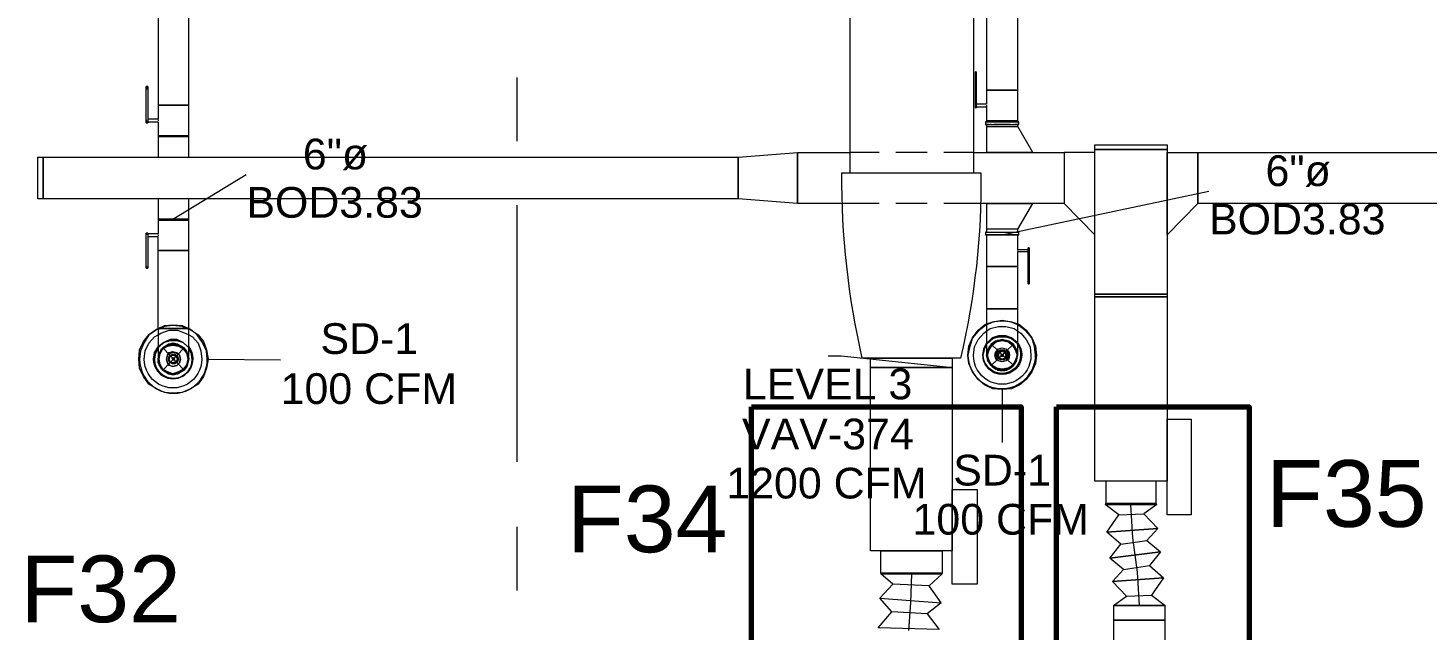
# Model space of a CAD drawing. Header units: metres. Extents: x -2 to 237, y -8 to 52.
# Drawn here: x 13.65 to 20.56, y 14.81 to 17.79 of the extents above; entities that cross this region are included whole.
import ezdxf

# ---------------------------------------------------------------- set-up
doc = ezdxf.new("R2010")
doc.units = ezdxf.units.M
doc.layers.add('HVAC - Ductos', color=5, linetype='Continuous', lineweight=0)
doc.layers.add('PDF4_Text', color=7, linetype='Continuous', lineweight=0)
doc.layers.add('PDF4_Geometry', color=7, linetype='Continuous', lineweight=0, true_color=0xaaaaaa)
doc.styles.add('PDF Arial-BoldMT-Identity-H', font='arial.ttf')
doc.styles.add('PDF Helvetica', font='')
doc.styles.get('PDF Helvetica').set_extended_font_data('Helvetica')

msp = doc.modelspace()

# ---------------------------------------------------------------- linework, layer by layer
at = {"layer": 'HVAC - Ductos', "lineweight": 0}
for points in [[(17.7119, 17.0747), (17.7119, 22.9712), (18.3213, 22.9712), (18.3213, 17.0747)], [(14.239, 17.3358), (14.239, 17.3312), (14.239, 17.3266), (14.2895, 17.3266), (14.2895, 17.2579), (14.2986, 17.2579), (14.3123, 17.2579), (14.3261, 17.2579), (14.3444, 17.2579), (14.3627, 17.2579), (14.3857, 17.2579), (14.4039, 17.2579), (14.4177, 17.2579), (14.4315, 17.2579), (14.4361, 17.2579), (14.4406, 17.2579), (14.4361, 17.2579), (14.4406, 17.2579), (14.4361, 17.2579), (14.4315, 17.2579), (14.4177, 17.2579), (14.4039, 17.2579), (14.3857, 17.2579), (14.3627, 17.2579), (14.3444, 17.2579), (14.3261, 17.2579), (14.3123, 17.2579), (14.2986, 17.2579), (14.2895, 17.2579), (14.2895, 17.2534), (14.2986, 17.2534), (14.3123, 17.2534), (14.3261, 17.2534), (14.3444, 17.2534), (14.3627, 17.2534), (14.3857, 17.2534), (14.4039, 17.2534), (14.4177, 17.2534), (14.4315, 17.2534), (14.4361, 17.2534), (14.4406, 17.2534), (14.4361, 17.2534), (14.4406, 17.2534), (14.4361, 17.2534), (14.4315, 17.2534), (14.4177, 17.2534), (14.4039, 17.2534), (14.3857, 17.2534), (14.3627, 17.2534), (14.3444, 17.2534), (14.3261, 17.2534), (14.3123, 17.2534), (14.2986, 17.2534), (14.2895, 17.2534), (14.2895, 17.1525), (14.2986, 17.1525), (14.3123, 17.1525), (14.3261, 17.1525), (14.3444, 17.1525), (14.3627, 17.1525), (14.3857, 17.1525), (14.4039, 17.1525), (14.4177, 17.1525), (14.4315, 17.1525), (14.4361, 17.1525), (14.4406, 17.1525), (14.4406, 17.2534), (14.4406, 17.2579), (14.4406, 17.4091), (14.4361, 17.4091), (14.4315, 17.4091), (14.4177, 17.4091), (14.4039, 17.4091), (14.3857, 17.4091), (14.3627, 17.4091), (14.3444, 17.4091), (14.3261, 17.4091), (14.3123, 17.4091), (14.2986, 17.4091), (14.2895, 17.4091), (14.2986, 17.4091), (14.3123, 17.4091), (14.3261, 17.4091), (14.3444, 17.4091), (14.3627, 17.4091), (14.3857, 17.4091), (14.4039, 17.4091), (14.4177, 17.4091), (14.4315, 17.4091), (14.4361, 17.4091), (14.4406, 17.4091), (14.4406, 19.2051)], [(14.2895, 19.2051), (14.2895, 17.4091), (14.2895, 17.3404), (14.239, 17.3404)], [(18.3854, 19.2051), (18.3854, 17.4824), (18.3854, 17.4137), (18.335, 17.4137)], [(18.5412, 17.3266), (18.5412, 17.3312), (18.5412, 17.4824), (18.5366, 17.4824), (18.5274, 17.4824), (18.5183, 17.4824), (18.5, 17.4824), (18.4816, 17.4824), (18.4633, 17.4824), (18.445, 17.4824), (18.4266, 17.4824), (18.4083, 17.4824), (18.3992, 17.4824), (18.39, 17.4824), (18.3854, 17.4824), (18.39, 17.4824), (18.3992, 17.4824), (18.4083, 17.4824), (18.4266, 17.4824), (18.445, 17.4824), (18.4633, 17.4824), (18.4816, 17.4824), (18.5, 17.4824), (18.5183, 17.4824), (18.5274, 17.4824), (18.5366, 17.4824), (18.5412, 17.4824), (18.5412, 19.2051)], [(18.335, 17.5741), (18.3304, 17.5741)], [(18.3304, 17.4091), (18.3304, 17.4045), (18.3304, 17.4), (18.3304, 17.3954), (18.3304, 17.4), (18.3304, 17.4045), (18.3304, 17.4091), (18.3304, 17.5603)], [(18.335, 17.5603), (18.335, 17.4091), (18.335, 17.4045), (18.335, 17.4), (18.335, 17.3954), (18.335, 17.4), (18.335, 17.4045)], [(14.2298, 17.5007), (14.2298, 17.4962), (14.2298, 17.5007)], [(14.239, 17.5007), (14.2298, 17.5007)], [(14.2298, 17.3358), (14.2298, 17.3312), (14.2298, 17.3266), (14.2298, 17.322), (14.2298, 17.3266), (14.2298, 17.3312), (14.2298, 17.3358), (14.2298, 17.487)], [(14.239, 17.5007), (14.239, 17.4962), (14.239, 17.5007)], [(14.239, 17.487), (14.239, 17.3358), (14.239, 17.3312), (14.239, 17.3266), (14.239, 17.322), (14.239, 17.3266), (14.239, 17.3312)], [(18.3304, 17.3954), (18.335, 17.3954)], [(18.335, 17.4091), (18.335, 17.4045), (18.335, 17.4), (18.3854, 17.4), (18.3854, 17.3312), (18.3854, 17.3266)], [(18.3854, 17.4091), (18.3854, 17.4045), (18.3854, 17.4), (18.3854, 17.4045)], [(14.2298, 17.322), (14.239, 17.322)], [(14.2895, 17.3358), (14.2895, 17.3312)], [(18.3808, 17.3266), (18.3808, 17.3129)], [(18.3854, 17.3129), (18.3808, 17.3129), (18.3854, 17.3129), (18.39, 17.3129), (18.4038, 17.3129), (18.422, 17.3129), (18.4404, 17.3129), (18.4633, 17.3129), (18.4862, 17.3129), (18.5045, 17.3129), (18.5228, 17.3129), (18.5366, 17.3129), (18.5412, 17.3129), (18.5458, 17.3129), (18.5458, 17.3266), (18.5412, 17.3266), (18.5366, 17.3266), (18.5228, 17.3266), (18.5045, 17.3266), (18.4862, 17.3266), (18.4633, 17.3266), (18.4404, 17.3266), (18.422, 17.3266), (18.4038, 17.3266), (18.39, 17.3266), (18.3854, 17.3266), (18.3808, 17.3266), (18.3854, 17.3266), (18.39, 17.3266), (18.4038, 17.3266), (18.422, 17.3266), (18.4404, 17.3266), (18.4633, 17.3266), (18.4862, 17.3266), (18.5045, 17.3266), (18.5228, 17.3266), (18.5366, 17.3266), (18.5412, 17.3266), (18.5458, 17.3266)], [(18.3992, 17.3129), (18.39, 17.3129), (18.3854, 17.3129), (18.3854, 17.3038), (18.39, 17.3038), (18.3992, 17.3038), (18.4083, 17.3038), (18.4266, 17.3038), (18.445, 17.3038), (18.4633, 17.3038), (18.4816, 17.3038), (18.5, 17.3038), (18.5183, 17.3038), (18.5274, 17.3038), (18.5366, 17.3038), (18.5412, 17.3038), (18.5412, 17.3129), (18.5366, 17.3129), (18.5274, 17.3129)], [(18.3854, 17.3038), (18.3854, 17.1755), (18.3946, 17.1755), (18.4083, 17.1755), (18.4358, 17.1755), (18.4633, 17.1755), (18.5412, 17.1755), (18.5687, 17.1755), (18.5916, 17.1755), (18.6099, 17.1755), (18.6145, 17.1755), (18.5412, 17.3038)], [(18.4083, 17.3129), (18.4038, 17.3129)], [(18.5045, 17.3129), (18.5, 17.3129), (18.4816, 17.3129), (18.4633, 17.3129), (18.445, 17.3129), (18.4266, 17.3129), (18.422, 17.3129)], [(18.4312, 17.3038), (18.4358, 17.3038)], [(18.4908, 17.3038), (18.4954, 17.3038)], [(18.5228, 17.3129), (18.5183, 17.3129)], [(18.5412, 17.3129), (18.5458, 17.3129)], [(17.6799, 16.9235), (17.4508, 16.9235), (17.4508, 17.1755), (17.7119, 17.1755)], [(17.854, 17.1755), (17.7119, 17.1755)], [(18.0922, 17.1755), (17.9364, 17.1755)], [(18.3213, 17.1755), (18.1747, 17.1755)], [(18.3213, 17.1755), (18.7703, 17.1755), (18.7703, 16.9235), (18.3487, 16.9235)], [(18.6145, 17.1755), (18.6099, 17.1755), (18.5916, 17.1755), (18.5687, 17.1755), (18.5412, 17.1755), (18.4633, 17.1755), (18.4358, 17.1755), (18.4083, 17.1755), (18.3946, 17.1755), (18.3854, 17.1755)], [(14.3627, 16.8456), (14.7247, 17.0655)], [(18.4633, 16.7677), (19.485, 16.983)], [(14.4406, 16.305), (14.4361, 16.305), (14.4315, 16.305), (14.4177, 16.305), (14.4039, 16.305), (14.3857, 16.305), (14.3627, 16.305), (14.3444, 16.305), (14.3261, 16.305), (14.3123, 16.305), (14.2986, 16.305), (14.2895, 16.305), (14.2895, 16.6898), (14.2986, 16.6898), (14.3123, 16.6898), (14.3261, 16.6898), (14.3444, 16.6898), (14.3627, 16.6898), (14.3857, 16.6898), (14.4039, 16.6898), (14.4177, 16.6898), (14.4315, 16.6898), (14.4361, 16.6898), (14.4406, 16.6898), (14.4406, 16.841), (14.4406, 16.8456), (14.4406, 16.9464), (14.4361, 16.9464), (14.4315, 16.9464), (14.4177, 16.9464), (14.4039, 16.9464), (14.3857, 16.9464), (14.3627, 16.9464), (14.3444, 16.9464), (14.3261, 16.9464), (14.3123, 16.9464), (14.2986, 16.9464), (14.2895, 16.9464), (14.2895, 16.8456), (14.2895, 16.841), (14.2895, 16.7722), (14.239, 16.7722), (14.239, 16.7677), (14.239, 16.7722), (14.239, 16.7768), (14.239, 16.7722), (14.239, 16.7677), (14.239, 16.6119), (14.239, 16.6073), (14.239, 16.6027), (14.239, 16.6073), (14.239, 16.6119)], [(17.854, 16.9235), (17.6799, 16.9235)], [(18.0922, 16.9235), (17.9364, 16.9235)], [(18.3487, 16.9235), (18.1747, 16.9235)], [(18.5412, 16.7952), (18.6145, 16.9235), (18.6099, 16.9235), (18.5916, 16.9235), (18.5687, 16.9235), (18.5412, 16.9235), (18.4633, 16.9235), (18.4358, 16.9235), (18.4083, 16.9235), (18.3946, 16.9235), (18.3854, 16.9235), (18.3854, 16.7952)], [(18.3854, 16.9235), (18.3946, 16.9235), (18.4083, 16.9235), (18.4358, 16.9235), (18.4633, 16.9235), (18.5412, 16.9235), (18.5687, 16.9235), (18.5916, 16.9235), (18.6099, 16.9235), (18.6145, 16.9235)], [(14.239, 16.7768), (14.2298, 16.7768)], [(14.2298, 16.6119), (14.2298, 16.6073), (14.2298, 16.6027), (14.2298, 16.6073), (14.2298, 16.6119), (14.2298, 16.7677), (14.2298, 16.7722), (14.2298, 16.7768), (14.2298, 16.7722), (14.2298, 16.7677)], [(14.2895, 16.305), (14.2986, 16.305), (14.3123, 16.305), (14.3261, 16.305), (14.3444, 16.305), (14.3627, 16.305), (14.3857, 16.305), (14.4039, 16.305), (14.4177, 16.305), (14.4315, 16.305), (14.4361, 16.305), (14.4406, 16.305), (14.4406, 16.6898), (14.4361, 16.6898), (14.4315, 16.6898), (14.4177, 16.6898), (14.4039, 16.6898), (14.3857, 16.6898), (14.3627, 16.6898), (14.3444, 16.6898), (14.3261, 16.6898), (14.3123, 16.6898), (14.2986, 16.6898), (14.2895, 16.6898), (14.2895, 16.7585), (14.239, 16.7585)], [(14.2895, 16.7677), (14.2895, 16.7631)], [(18.3808, 16.7814), (18.3808, 16.7677)], [(18.3854, 16.7814), (18.3808, 16.7814), (18.3854, 16.7814), (18.39, 16.7814), (18.4038, 16.7814), (18.422, 16.7814), (18.4404, 16.7814), (18.4633, 16.7814), (18.4862, 16.7814), (18.5045, 16.7814), (18.5228, 16.7814), (18.5366, 16.7814), (18.5412, 16.7814), (18.5458, 16.7814)], [(18.5274, 16.7814), (18.5366, 16.7814), (18.5412, 16.7814), (18.5412, 16.7952), (18.5366, 16.7952), (18.5274, 16.7952), (18.5183, 16.7952), (18.5, 16.7952), (18.4816, 16.7952), (18.4633, 16.7952), (18.445, 16.7952), (18.4266, 16.7952), (18.4083, 16.7952), (18.3992, 16.7952), (18.39, 16.7952), (18.3854, 16.7952), (18.3854, 16.7814), (18.39, 16.7814), (18.3992, 16.7814)], [(18.3854, 16.7677), (18.3854, 16.6119), (18.39, 16.6119), (18.3992, 16.6119), (18.4083, 16.6119), (18.4266, 16.6119), (18.445, 16.6119), (18.4633, 16.6119), (18.4816, 16.6119), (18.5, 16.6119), (18.5183, 16.6119), (18.5274, 16.6119), (18.5366, 16.6119), (18.5412, 16.6119), (18.5412, 16.6852), (18.5916, 16.6852)], [(18.4038, 16.7814), (18.4083, 16.7814)], [(18.422, 16.7814), (18.4266, 16.7814), (18.445, 16.7814), (18.4633, 16.7814), (18.4816, 16.7814), (18.5, 16.7814), (18.5045, 16.7814)], [(18.4358, 16.7952), (18.4312, 16.7952)], [(18.4954, 16.7952), (18.4908, 16.7952)], [(18.5183, 16.7814), (18.5228, 16.7814)], [(18.5458, 16.7677), (18.5458, 16.7814), (18.5412, 16.7814)], [(18.5916, 16.6898), (18.5916, 16.6944), (18.5412, 16.6944), (18.5412, 16.7677)], [(18.5412, 16.6898), (18.5412, 16.6944)], [(18.5962, 16.7036), (18.5916, 16.7036)], [(18.5916, 16.5386), (18.5916, 16.6898), (18.5916, 16.6944), (18.5916, 16.699), (18.5916, 16.7036), (18.5916, 16.699), (18.5916, 16.6944)], [(18.5962, 16.6898), (18.5962, 16.6944), (18.5962, 16.699), (18.5962, 16.7036), (18.5962, 16.699), (18.5962, 16.6944), (18.5962, 16.6898), (18.5962, 16.5386)], [(14.2298, 16.6027), (14.239, 16.6027)], [(18.5916, 16.5249), (18.5962, 16.5249)], [(18.5412, 16.1721), (18.5412, 16.1812), (18.5412, 16.1996), (18.5412, 16.227), (18.5412, 16.2683), (18.5412, 16.3141), (18.5412, 16.3691), (18.5412, 16.4012), (18.5366, 16.4012), (18.5274, 16.4012), (18.5183, 16.4012), (18.5, 16.4012), (18.4816, 16.4012), (18.4633, 16.4012), (18.445, 16.4012), (18.4266, 16.4012), (18.4083, 16.4012), (18.3992, 16.4012), (18.39, 16.4012), (18.3854, 16.4012), (18.3854, 16.3462), (18.3854, 16.2958), (18.3854, 16.2546), (18.3854, 16.2179), (18.3854, 16.1904), (18.3854, 16.1766), (18.3854, 16.1721), (18.39, 16.1812), (18.3854, 16.1721), (18.39, 16.1538), (18.3992, 16.1354), (18.4083, 16.1217), (18.3992, 16.1354), (18.39, 16.1538), (18.3854, 16.1721)], [(18.3854, 16.3232), (18.3808, 16.3187), (18.3442, 16.2912), (18.3167, 16.2592), (18.3029, 16.2179), (18.2938, 16.1721), (18.2983, 16.2179), (18.3167, 16.2592), (18.3442, 16.2958), (18.3762, 16.3232), (18.3854, 16.3278)], [(18.3854, 16.3278), (18.4175, 16.337), (18.4633, 16.3462), (18.5091, 16.337), (18.5412, 16.3278)], [(18.5412, 16.3232), (18.5045, 16.337), (18.4633, 16.3416), (18.422, 16.337), (18.3854, 16.3232)], [(14.4406, 16.1538), (14.4406, 16.1583), (14.4406, 16.1766), (14.4406, 16.2087), (14.4406, 16.2454), (14.4406, 16.2866), (14.4406, 16.305), (14.4498, 16.3004), (14.4865, 16.2729), (14.5139, 16.2408), (14.5277, 16.1996), (14.5368, 16.1538), (14.5277, 16.1079), (14.5139, 16.0667), (14.4865, 16.0301), (14.4498, 16.0071), (14.4085, 15.9888), (14.3627, 15.9843), (14.3215, 15.9888), (14.2803, 16.0071), (14.2436, 16.0301), (14.2161, 16.0667), (14.1978, 16.1079), (14.1932, 16.1538), (14.1978, 16.1996), (14.2161, 16.2408), (14.2436, 16.2729), (14.2803, 16.3004), (14.2895, 16.305), (14.2895, 16.2637), (14.2895, 16.2225), (14.2895, 16.1904), (14.2895, 16.1675), (14.2895, 16.1538), (14.2895, 16.1583), (14.2895, 16.1538), (14.2895, 16.1354), (14.2986, 16.1171), (14.3123, 16.0988), (14.3261, 16.0896), (14.3444, 16.0805), (14.3627, 16.0759), (14.3857, 16.0805), (14.4039, 16.0896), (14.4177, 16.0988), (14.4315, 16.1171), (14.4361, 16.1354), (14.4406, 16.1538), (14.4406, 16.1583), (14.4406, 16.1538), (14.4361, 16.1354), (14.4315, 16.1171), (14.4177, 16.0988), (14.4039, 16.0896), (14.3857, 16.0805), (14.3627, 16.0759), (14.3444, 16.0805), (14.3261, 16.0896), (14.3123, 16.0988), (14.2986, 16.1171), (14.2895, 16.1354), (14.2895, 16.1538)], [(14.2895, 16.305), (14.3215, 16.3187), (14.3627, 16.3232), (14.4085, 16.3187), (14.4406, 16.305)], [(14.4406, 16.3004), (14.4085, 16.3141), (14.3627, 16.3187), (14.3215, 16.3141), (14.2895, 16.3004)], [(14.2895, 16.2729), (14.3032, 16.282), (14.3444, 16.2958), (14.3857, 16.2958), (14.4223, 16.282), (14.4406, 16.2729)], [(18.3854, 16.2912), (18.4038, 16.305), (18.445, 16.3141), (18.4816, 16.3141), (18.5228, 16.305), (18.5412, 16.2912)], [(14.3306, 16.2225), (14.3352, 16.2225), (14.3398, 16.2225), (14.3627, 16.227), (14.3811, 16.2225), (14.3994, 16.2179), (14.4177, 16.2042), (14.4269, 16.1904), (14.4361, 16.1721), (14.4315, 16.1904), (14.4177, 16.2087), (14.4039, 16.2179), (14.3857, 16.227), (14.3627, 16.2316), (14.3444, 16.227), (14.3261, 16.2179), (14.3123, 16.2087), (14.2986, 16.1904), (14.2895, 16.1721), (14.2895, 16.1583)], [(14.4406, 16.1583), (14.4361, 16.1721), (14.4361, 16.1538), (14.4361, 16.1354), (14.4269, 16.1171), (14.4177, 16.1034), (14.3994, 16.0896), (14.3811, 16.0805), (14.3627, 16.0805), (14.3444, 16.0805), (14.3261, 16.0896), (14.3123, 16.1034), (14.2986, 16.1171), (14.294, 16.1354), (14.2895, 16.1538), (14.294, 16.1721), (14.2986, 16.1904), (14.3123, 16.2042), (14.3261, 16.2179), (14.3444, 16.2225), (14.3627, 16.227), (14.3903, 16.2225), (14.3948, 16.2225)], [(14.2986, 16.1858), (14.3123, 16.2042), (14.3352, 16.2179)], [(14.3948, 16.2179), (14.4177, 16.2042), (14.4315, 16.1858), (14.4361, 16.1812)], [(18.5366, 16.1812), (18.5366, 16.195), (18.5274, 16.2133), (18.5183, 16.227), (18.5, 16.2408), (18.4816, 16.2454), (18.4633, 16.25), (18.445, 16.2454), (18.4266, 16.2408), (18.4083, 16.227), (18.3992, 16.2133), (18.39, 16.195), (18.39, 16.1812)], [(18.39, 16.1996), (18.3946, 16.2042)], [(18.3946, 16.1492), (18.39, 16.1721), (18.3946, 16.1996)], [(18.3992, 16.2042), (18.4129, 16.227), (18.4312, 16.2408), (18.4358, 16.2454)], [(18.4404, 16.2408), (18.4633, 16.2454), (18.4862, 16.2408)], [(18.4908, 16.2454), (18.4954, 16.2408), (18.5137, 16.227), (18.5274, 16.2042)], [(18.532, 16.2042), (18.532, 16.1996), (18.5366, 16.1721), (18.532, 16.1492)], [(14.294, 16.1308), (14.2895, 16.1538), (14.294, 16.1766)], [(14.294, 16.1812), (14.294, 16.1858)], [(14.294, 16.1217), (14.294, 16.1263)], [(14.3352, 16.085), (14.3123, 16.1034), (14.2986, 16.1217)], [(14.4315, 16.1217), (14.4177, 16.1034), (14.3948, 16.085)], [(14.4315, 16.1766), (14.4361, 16.1538), (14.4315, 16.1308)], [(14.4361, 16.1263), (14.4315, 16.1217)], [(14.5368, 16.1538), (14.8942, 16.1492)], [(18.2021, 16.1125), (17.6661, 16.1675), (17.6019, 16.1675)], [(18.3946, 16.14), (18.3946, 16.1446), (18.39, 16.1492)], [(18.4312, 16.1079), (18.4129, 16.1217), (18.3992, 16.1446)], [(18.4083, 16.1217), (18.4129, 16.1171)], [(18.5274, 16.1446), (18.5137, 16.1217), (18.4954, 16.1079)], [(18.532, 16.1492), (18.532, 16.1446), (18.532, 16.14)], [(14.3398, 16.0805), (14.3352, 16.085), (14.3306, 16.085)], [(14.3903, 16.085), (14.3627, 16.0805), (14.3398, 16.085)], [(14.3948, 16.085), (14.3903, 16.0805)], [(18.4358, 16.1034), (18.4312, 16.1034)], [(18.4862, 16.1034), (18.4633, 16.0988), (18.4404, 16.1034)], [(18.4954, 16.1034), (18.4908, 16.1034)], [(18.4633, 16.0025), (18.4633, 15.7414)], [(19.0406, 15.384), (18.9718, 15.4345), (19.2285, 15.4345), (19.1643, 15.3886), (19.233, 15.3153), (18.981, 15.297), (19.0406, 15.384), (19.1643, 15.3886)], [(18.9718, 15.4345), (18.981, 15.4345), (18.9994, 15.4345), (19.0268, 15.4345), (19.0635, 15.4345), (19.1001, 15.4345), (19.1414, 15.4345), (19.1734, 15.4345), (19.2055, 15.4345), (19.2193, 15.4345), (19.2285, 15.4345)], [(19.1414, 14.9351), (19.1322, 15.1), (19.1093, 15.2695), (19.1001, 15.4345)], [(19.0498, 15.2374), (18.981, 15.297), (19.233, 15.3153), (19.178, 15.2558), (19.2467, 15.2008), (18.9948, 15.1687), (19.0498, 15.2374), (19.178, 15.2558)], [(17.9226, 15.0404), (17.8631, 15.0908), (18.1655, 15.0908), (18.1609, 15.0908), (18.1426, 15.0908), (18.1151, 15.0908), (18.0784, 15.0908), (18.0372, 15.0908), (17.9914, 15.0908), (17.9502, 15.0908), (17.9135, 15.0908), (17.886, 15.0908), (17.8677, 15.0908), (17.8631, 15.0908), (17.8677, 15.0908), (17.886, 15.0908), (17.9135, 15.0908), (17.9502, 15.0908), (17.9914, 15.0908), (18.0372, 15.0908), (18.0784, 15.0908), (18.1151, 15.0908), (18.1426, 15.0908), (18.1609, 15.0908), (18.1655, 15.0908), (18.1655, 15.0954), (18.1609, 15.0954), (18.1426, 15.0954), (18.1151, 15.0954), (18.0784, 15.0954), (18.0372, 15.0954), (17.9914, 15.0954), (17.9502, 15.0954), (17.9181, 15.0954), (17.886, 15.0954), (17.8722, 15.0954), (17.8631, 15.0954), (17.8631, 15.2054), (17.8677, 15.2054), (17.886, 15.2054), (17.9089, 15.2054), (17.941, 15.2054), (17.9776, 15.2054), (18.0143, 15.2054), (18.0555, 15.2054), (18.0922, 15.2054), (18.1197, 15.2054), (18.1471, 15.2054), (18.1609, 15.2054), (18.1655, 15.2054), (18.1655, 15.0954), (18.1609, 15.0954), (18.1426, 15.0954), (18.1151, 15.0954), (18.0784, 15.0954), (18.0372, 15.0954), (17.9914, 15.0954), (17.9502, 15.0954), (17.9181, 15.0954), (17.886, 15.0954), (17.8722, 15.0954), (17.8631, 15.0954), (17.8631, 15.0908), (18.1655, 15.0908), (18.1013, 15.0313), (17.9226, 15.0404), (17.8586, 14.9717), (18.1609, 14.9487), (18.1013, 15.0313)], [(19.0635, 15.1137), (18.9948, 15.1687), (19.2467, 15.2008), (19.1918, 15.132), (19.2605, 15.0725), (19.0085, 15.0542), (19.0635, 15.1137), (19.1918, 15.132)], [(18.0143, 15.0908), (18.0097, 14.9487), (18.0006, 14.8113)], [(19.0772, 14.9809), (19.0085, 15.0542), (19.2605, 15.0725), (19.2009, 14.9854), (19.2697, 14.9351), (19.0131, 14.9351), (19.0131, 14.8617), (19.0176, 14.8617), (19.0314, 14.8617), (19.0498, 14.8617), (19.0772, 14.8617), (19.1093, 14.8617), (19.1414, 14.8617), (19.1734, 14.8617), (19.2055, 14.8617), (19.2285, 14.8617), (19.2513, 14.8617), (19.2651, 14.8617), (19.2697, 14.8617), (19.2697, 14.9351), (19.0131, 14.9351), (19.0772, 14.9809), (19.2009, 14.9854)], [(18.0922, 14.8938), (18.1517, 14.8159), (17.8494, 14.8251), (17.9181, 14.9029), (17.8586, 14.9717), (18.1609, 14.9487), (18.0922, 14.8938), (17.9181, 14.9029)], [(19.2697, 14.7564), (19.2697, 14.8617), (19.2651, 14.8617), (19.2513, 14.8617), (19.2285, 14.8617), (19.2055, 14.8617), (19.1734, 14.8617), (19.1414, 14.8617), (19.1093, 14.8617), (19.0772, 14.8617), (19.0498, 14.8617), (19.0314, 14.8617), (19.0176, 14.8617), (19.0131, 14.8617), (19.0131, 14.7564)]]:
    msp.add_lwpolyline(points, dxfattribs=at)
for points in [[(18.3304, 17.5603), (18.3304, 17.5649), (18.3304, 17.5695), (18.3304, 17.5741), (18.3304, 17.5695), (18.3304, 17.5649)], [(18.335, 17.5603), (18.335, 17.5649), (18.335, 17.5695), (18.335, 17.5741), (18.335, 17.5695), (18.335, 17.5649)], [(14.2298, 17.487), (14.2298, 17.4916), (14.2298, 17.4962), (14.2298, 17.5007), (14.2298, 17.4962), (14.2298, 17.4916)], [(14.239, 17.487), (14.239, 17.4916), (14.239, 17.4962), (14.239, 17.5007), (14.239, 17.4962), (14.239, 17.4916)], [(18.3854, 17.4), (18.3854, 17.4045)], [(18.3854, 17.3312), (18.39, 17.3312), (18.3992, 17.3312), (18.4083, 17.3312), (18.4266, 17.3312), (18.445, 17.3312), (18.4633, 17.3312), (18.4816, 17.3312), (18.5, 17.3312), (18.5183, 17.3312), (18.5274, 17.3312), (18.5366, 17.3312), (18.5412, 17.3312), (18.5366, 17.3312), (18.5274, 17.3312), (18.5183, 17.3312), (18.5, 17.3312), (18.4816, 17.3312), (18.4633, 17.3312), (18.445, 17.3312), (18.4266, 17.3312), (18.4083, 17.3312), (18.3992, 17.3312), (18.39, 17.3312)], [(18.5412, 17.3312), (18.5366, 17.3312), (18.5274, 17.3312), (18.5183, 17.3312), (18.5, 17.3312), (18.4816, 17.3312), (18.4633, 17.3312), (18.445, 17.3312), (18.4266, 17.3312), (18.4083, 17.3312), (18.3992, 17.3312), (18.39, 17.3312), (18.3854, 17.3312), (18.39, 17.3312), (18.3992, 17.3312), (18.4083, 17.3312), (18.4266, 17.3312), (18.445, 17.3312), (18.4633, 17.3312), (18.4816, 17.3312), (18.5, 17.3312), (18.5183, 17.3312), (18.5274, 17.3312), (18.5366, 17.3312)], [(18.3854, 17.3266), (18.39, 17.3266), (18.3992, 17.3266), (18.4083, 17.3266), (18.4266, 17.3266), (18.445, 17.3266), (18.4633, 17.3266), (18.4816, 17.3266), (18.5, 17.3266), (18.5183, 17.3266), (18.5274, 17.3266), (18.5366, 17.3266), (18.5412, 17.3266), (18.5366, 17.3266), (18.5274, 17.3266), (18.5183, 17.3266), (18.5, 17.3266), (18.4816, 17.3266), (18.4633, 17.3266), (18.445, 17.3266), (18.4266, 17.3266), (18.4083, 17.3266), (18.3992, 17.3266), (18.39, 17.3266)], [(17.4508, 16.9235), (17.1575, 16.9464), (17.1575, 17.1525), (17.4508, 17.1755)], [(18.7703, 17.1755), (18.7703, 16.9235), (18.9214, 16.7677), (18.9214, 17.1755)], [(19.2788, 17.1892), (18.9214, 17.1892), (18.9214, 17.2121), (19.2788, 17.2121)], [(18.9214, 16.4745), (18.9214, 17.1892), (19.2788, 17.1892), (19.2788, 16.4745)], [(19.43, 16.9235), (19.2788, 16.7677), (19.2788, 17.1755), (19.43, 17.1755)], [(24.7722, 16.9235), (19.43, 16.9235), (19.43, 17.1755), (24.7722, 17.1755)], [(13.6938, 16.9464), (13.6938, 17.1525), (13.7213, 17.1525), (13.7213, 16.9464)], [(17.1575, 16.9464), (13.7213, 16.9464), (13.7213, 17.1525), (17.1575, 17.1525)], [(14.4406, 16.8456), (14.4361, 16.8456), (14.4315, 16.8456), (14.4177, 16.8456), (14.4039, 16.8456), (14.3857, 16.8456), (14.3627, 16.8456), (14.3444, 16.8456), (14.3261, 16.8456), (14.3123, 16.8456), (14.2986, 16.8456), (14.2895, 16.8456), (14.2986, 16.8456), (14.3123, 16.8456), (14.3261, 16.8456), (14.3444, 16.8456), (14.3627, 16.8456), (14.3857, 16.8456), (14.4039, 16.8456), (14.4177, 16.8456), (14.4315, 16.8456), (14.4361, 16.8456)], [(14.3627, 16.8456), (14.3857, 16.8456), (14.4039, 16.8456), (14.4177, 16.8456), (14.4315, 16.8456), (14.4361, 16.8456), (14.4406, 16.8456), (14.4361, 16.8456), (14.4315, 16.8456), (14.4177, 16.8456), (14.4039, 16.8456), (14.3857, 16.8456), (14.3627, 16.8456), (14.3444, 16.8456), (14.3261, 16.8456), (14.3123, 16.8456), (14.2986, 16.8456), (14.2895, 16.8456), (14.2986, 16.8456), (14.3123, 16.8456), (14.3261, 16.8456), (14.3444, 16.8456)], [(14.4406, 16.841), (14.4361, 16.841), (14.4315, 16.841), (14.4177, 16.841), (14.4039, 16.841), (14.3857, 16.841), (14.3627, 16.841), (14.3444, 16.841), (14.3261, 16.841), (14.3123, 16.841), (14.2986, 16.841), (14.2895, 16.841), (14.2986, 16.841), (14.3123, 16.841), (14.3261, 16.841), (14.3444, 16.841), (14.3627, 16.841), (14.3857, 16.841), (14.4039, 16.841), (14.4177, 16.841), (14.4315, 16.841), (14.4361, 16.841)], [(14.4406, 16.841), (14.4361, 16.841), (14.4315, 16.841), (14.4177, 16.841), (14.4039, 16.841), (14.3857, 16.841), (14.3627, 16.841), (14.3444, 16.841), (14.3261, 16.841), (14.3123, 16.841), (14.2986, 16.841), (14.2895, 16.841), (14.2986, 16.841), (14.3123, 16.841), (14.3261, 16.841), (14.3444, 16.841), (14.3627, 16.841), (14.3857, 16.841), (14.4039, 16.841), (14.4177, 16.841), (14.4315, 16.841), (14.4361, 16.841)], [(18.5458, 16.7677), (18.5412, 16.7677), (18.5366, 16.7677), (18.5228, 16.7677), (18.5045, 16.7677), (18.4862, 16.7677), (18.4633, 16.7677), (18.4404, 16.7677), (18.422, 16.7677), (18.4038, 16.7677), (18.39, 16.7677), (18.3854, 16.7677), (18.3808, 16.7677), (18.3854, 16.7677), (18.39, 16.7677), (18.4038, 16.7677), (18.422, 16.7677), (18.4404, 16.7677), (18.4633, 16.7677), (18.4862, 16.7677), (18.5045, 16.7677), (18.5228, 16.7677), (18.5366, 16.7677), (18.5412, 16.7677)], [(18.5412, 16.7677), (18.5366, 16.7677), (18.5274, 16.7677), (18.5183, 16.7677), (18.5, 16.7677), (18.4816, 16.7677), (18.4633, 16.7677), (18.445, 16.7677), (18.4266, 16.7677), (18.4083, 16.7677), (18.3992, 16.7677), (18.39, 16.7677), (18.3854, 16.7677), (18.39, 16.7677), (18.3992, 16.7677), (18.4083, 16.7677), (18.4266, 16.7677), (18.445, 16.7677), (18.4633, 16.7677), (18.4816, 16.7677), (18.5, 16.7677), (18.5183, 16.7677), (18.5274, 16.7677), (18.5366, 16.7677), (18.5412, 16.7677), (18.5366, 16.7677), (18.5274, 16.7677), (18.5183, 16.7677), (18.5, 16.7677), (18.4816, 16.7677), (18.4633, 16.7677), (18.445, 16.7677), (18.4266, 16.7677), (18.4083, 16.7677), (18.3992, 16.7677), (18.39, 16.7677), (18.3854, 16.7677), (18.39, 16.7677), (18.3992, 16.7677), (18.4083, 16.7677), (18.4266, 16.7677), (18.445, 16.7677), (18.4633, 16.7677), (18.4816, 16.7677), (18.5, 16.7677), (18.5183, 16.7677), (18.5274, 16.7677), (18.5366, 16.7677)], [(18.3854, 16.7677), (18.39, 16.7677), (18.3992, 16.7677), (18.4083, 16.7677), (18.4266, 16.7677), (18.445, 16.7677), (18.4633, 16.7677), (18.4816, 16.7677), (18.5, 16.7677), (18.5183, 16.7677), (18.5274, 16.7677), (18.5366, 16.7677), (18.5412, 16.7677), (18.5366, 16.7677), (18.5274, 16.7677), (18.5183, 16.7677), (18.5, 16.7677), (18.4816, 16.7677), (18.4633, 16.7677), (18.445, 16.7677), (18.4266, 16.7677), (18.4083, 16.7677), (18.3992, 16.7677), (18.39, 16.7677)], [(18.5412, 16.6119), (18.5366, 16.6119), (18.5274, 16.6119), (18.5183, 16.6119), (18.5, 16.6119), (18.4816, 16.6119), (18.4633, 16.6119), (18.445, 16.6119), (18.4266, 16.6119), (18.4083, 16.6119), (18.3992, 16.6119), (18.39, 16.6119), (18.3854, 16.6119), (18.3854, 16.4012), (18.39, 16.4012), (18.3992, 16.4012), (18.4083, 16.4012), (18.4266, 16.4012), (18.445, 16.4012), (18.4633, 16.4012), (18.4816, 16.4012), (18.5, 16.4012), (18.5183, 16.4012), (18.5274, 16.4012), (18.5366, 16.4012), (18.5412, 16.4012)], [(18.5916, 16.5386), (18.5916, 16.534), (18.5916, 16.5295), (18.5916, 16.5249), (18.5916, 16.5295), (18.5916, 16.534)], [(18.5962, 16.5386), (18.5962, 16.534), (18.5962, 16.5295), (18.5962, 16.5249), (18.5962, 16.5295), (18.5962, 16.534)], [(18.9214, 15.549), (18.9214, 16.4607), (19.2788, 16.4607), (18.9214, 16.4607), (18.9214, 16.4745), (19.2788, 16.4745), (19.2788, 16.4607), (19.2788, 15.549)], [(18.39, 16.2362), (18.4129, 16.2592), (18.445, 16.2683), (18.4816, 16.2683), (18.5091, 16.2592), (18.5366, 16.2362), (18.5412, 16.2316), (18.5366, 16.2362), (18.5091, 16.2592), (18.4816, 16.2683), (18.445, 16.2683), (18.4129, 16.2592), (18.39, 16.2362), (18.3854, 16.2316)], [(18.5366, 16.2316), (18.5091, 16.2546), (18.4816, 16.2637), (18.445, 16.2637), (18.4175, 16.2546), (18.39, 16.2316), (18.3854, 16.227), (18.39, 16.2316), (18.4175, 16.2546), (18.445, 16.2637), (18.4816, 16.2637), (18.5091, 16.2546), (18.5366, 16.2316), (18.5412, 16.227)], [(14.2895, 16.2133), (14.2711, 16.1858), (14.2665, 16.1538), (14.2711, 16.1858)], [(14.294, 16.2133), (14.2895, 16.2087), (14.294, 16.2133), (14.3169, 16.2362), (14.349, 16.2454), (14.3811, 16.2454), (14.4131, 16.2362), (14.4361, 16.2133), (14.4131, 16.2362), (14.3811, 16.25), (14.349, 16.25), (14.3169, 16.2362), (14.2895, 16.2133), (14.3169, 16.2362)], [(14.4315, 16.1263), (14.4131, 16.1034), (14.3903, 16.0896), (14.3627, 16.0805), (14.3352, 16.0896), (14.3123, 16.1034), (14.2986, 16.1263), (14.294, 16.1538), (14.2986, 16.1812), (14.3123, 16.2042), (14.3352, 16.2179), (14.3627, 16.2225), (14.3903, 16.2179), (14.4131, 16.2042), (14.4315, 16.1812), (14.4361, 16.1538)], [(14.4361, 16.2133), (14.4131, 16.2362), (14.3811, 16.2454), (14.349, 16.2454), (14.3169, 16.2362), (14.349, 16.25), (14.3811, 16.25), (14.4131, 16.2362), (14.4361, 16.2133), (14.4406, 16.2133), (14.4361, 16.2133), (14.4406, 16.2087)], [(14.3352, 16.1721), (14.3306, 16.1538), (14.3352, 16.1721), (14.3444, 16.1858), (14.3627, 16.1904), (14.3811, 16.1858), (14.3948, 16.1721), (14.3994, 16.1538), (14.3948, 16.1721), (14.3811, 16.1812), (14.3627, 16.1858), (14.349, 16.1812)], [(18.3854, 16.2316), (18.3716, 16.2042), (18.3671, 16.1721), (18.3716, 16.2042)], [(18.5274, 16.1446), (18.5137, 16.1217), (18.4908, 16.1079), (18.4633, 16.1034), (18.4358, 16.1079), (18.4129, 16.1217), (18.3992, 16.1446), (18.39, 16.1721), (18.3992, 16.1996), (18.4129, 16.2225), (18.4358, 16.2408), (18.4633, 16.2454), (18.4908, 16.2408), (18.5137, 16.2225), (18.5274, 16.1996), (18.5366, 16.1721)], [(18.532, 16.1538), (18.5274, 16.1354), (18.5137, 16.1217), (18.5, 16.1079), (18.4816, 16.1034), (18.4633, 16.0988), (18.445, 16.1034), (18.4266, 16.1079), (18.4129, 16.1217), (18.3992, 16.1354), (18.39, 16.1538), (18.39, 16.1721), (18.39, 16.1904), (18.3992, 16.2087), (18.4129, 16.227), (18.4266, 16.2362), (18.445, 16.2454), (18.4633, 16.2454), (18.4816, 16.2454), (18.5, 16.2362), (18.5137, 16.227), (18.5274, 16.2087), (18.532, 16.1904), (18.5366, 16.1721)], [(18.4954, 16.1538), (18.4816, 16.1446), (18.4633, 16.14), (18.445, 16.1446), (18.4312, 16.1538), (18.4266, 16.1721), (18.4312, 16.1904), (18.445, 16.2042), (18.4633, 16.2087), (18.4816, 16.2042), (18.4954, 16.1904), (18.5, 16.1721)], [(18.4908, 16.1583), (18.4816, 16.1446), (18.4633, 16.14), (18.445, 16.1446), (18.4358, 16.1583), (18.4312, 16.1721), (18.4358, 16.1904), (18.445, 16.2042), (18.4633, 16.2087), (18.4816, 16.2042), (18.4908, 16.1904), (18.4954, 16.1721)], [(18.4862, 16.1583), (18.4724, 16.1492), (18.4541, 16.1492), (18.4404, 16.1583), (18.4358, 16.1721), (18.4404, 16.1904), (18.4541, 16.1996), (18.4724, 16.1996), (18.4862, 16.1904), (18.4908, 16.1721)], [(18.4816, 16.1583), (18.4724, 16.1492), (18.4541, 16.1492), (18.445, 16.1583), (18.4404, 16.1721), (18.445, 16.1858), (18.4541, 16.195), (18.4724, 16.195), (18.4816, 16.1858), (18.4862, 16.1721)], [(18.477, 16.1583), (18.4633, 16.1538), (18.4496, 16.1583), (18.445, 16.1721), (18.4496, 16.1858), (18.4633, 16.195), (18.477, 16.1858), (18.4816, 16.1721)], [(14.3948, 16.1354), (14.3994, 16.1538), (14.3948, 16.1354), (14.3811, 16.1217), (14.3627, 16.1171), (14.3444, 16.1217), (14.3352, 16.1354), (14.3306, 16.1538), (14.3352, 16.1354), (14.349, 16.1217), (14.3627, 16.1171), (14.3811, 16.1217)], [(14.3444, 16.1675), (14.3398, 16.1538), (14.3444, 16.1675), (14.3581, 16.1766), (14.3719, 16.1766), (14.3857, 16.1675), (14.3903, 16.1538), (14.3857, 16.1675), (14.3719, 16.1766), (14.3581, 16.1766)], [(14.3857, 16.14), (14.3903, 16.1538), (14.3857, 16.14), (14.3719, 16.1308), (14.3581, 16.1308), (14.3444, 16.14), (14.3398, 16.1538), (14.3444, 16.14), (14.3581, 16.1308), (14.3719, 16.1308)], [(14.3765, 16.14), (14.3627, 16.1354), (14.349, 16.14), (14.3444, 16.1538), (14.349, 16.1675), (14.3627, 16.1721), (14.3765, 16.1675), (14.3857, 16.1538)], [(14.3673, 16.1583), (14.3627, 16.1583), (14.3581, 16.1538), (14.3627, 16.1583), (14.3673, 16.1583), (14.3719, 16.1538), (14.3673, 16.1492), (14.3627, 16.1492), (14.3581, 16.1538), (14.3627, 16.1492), (14.3673, 16.1492), (14.3673, 16.1538)], [(18.2159, 16.1583), (18.2159, 16.1125), (17.8127, 16.1125), (17.8127, 16.1583)], [(18.4587, 16.1766), (18.4587, 16.1721), (18.4587, 16.1766), (18.4678, 16.1766), (18.4678, 16.1721), (18.4678, 16.1766)], [(18.4678, 16.1675), (18.4678, 16.1721), (18.4678, 16.1675), (18.4587, 16.1675), (18.4587, 16.1721), (18.4587, 16.1675)], [(17.8127, 15.2054), (17.8127, 16.1125), (18.2159, 16.1125), (18.2159, 15.2054)], [(19.3979, 15.384), (19.2788, 15.384), (19.2788, 15.8559), (19.3979, 15.8559)], [(18.3396, 15.0404), (18.2159, 15.0404), (18.2159, 15.5077), (18.3396, 15.5077)], [(18.9764, 15.439), (18.981, 15.439), (18.9994, 15.439), (19.0268, 15.439), (19.0635, 15.439), (19.1001, 15.439), (19.1414, 15.439), (19.1734, 15.439), (19.2009, 15.439), (19.2193, 15.439), (19.2239, 15.439), (19.2239, 15.549), (19.2101, 15.549), (19.1872, 15.549), (19.1643, 15.549), (19.1322, 15.549), (19.1001, 15.549), (19.0681, 15.549), (19.036, 15.549), (19.0131, 15.549), (18.9902, 15.549), (18.981, 15.549), (18.9764, 15.549), (18.9764, 15.439), (18.9718, 15.4345), (18.981, 15.4345), (18.9994, 15.4345), (19.0268, 15.4345), (19.0635, 15.4345), (19.1001, 15.4345), (19.1414, 15.4345), (19.1734, 15.4345), (19.2055, 15.4345), (19.2193, 15.4345), (19.2285, 15.4345), (19.2239, 15.439), (19.2193, 15.439), (19.2009, 15.439), (19.1734, 15.439), (19.1414, 15.439), (19.1001, 15.439), (19.0635, 15.439), (19.0268, 15.439), (18.9994, 15.439), (18.981, 15.439)], [(18.9764, 15.439), (18.981, 15.439), (18.9902, 15.439), (19.0131, 15.439), (19.036, 15.439), (19.0681, 15.439), (19.1001, 15.439), (19.1322, 15.439), (19.1643, 15.439), (19.1872, 15.439), (19.2101, 15.439), (19.2239, 15.439), (19.2101, 15.439), (19.1872, 15.439), (19.1643, 15.439), (19.1322, 15.439), (19.1001, 15.439), (19.0681, 15.439), (19.036, 15.439), (19.0131, 15.439), (18.9902, 15.439), (18.981, 15.439)], [(17.8631, 15.0954), (17.8677, 15.0954), (17.886, 15.0954), (17.9089, 15.0954), (17.941, 15.0954), (17.9776, 15.0954), (18.0143, 15.0954), (18.0555, 15.0954), (18.0922, 15.0954), (18.1197, 15.0954), (18.1471, 15.0954), (18.1609, 15.0954), (18.1655, 15.0954), (18.1609, 15.0954), (18.1471, 15.0954), (18.1197, 15.0954), (18.0922, 15.0954), (18.0555, 15.0954), (18.0143, 15.0954), (17.9776, 15.0954), (17.941, 15.0954), (17.9089, 15.0954), (17.886, 15.0954), (17.8677, 15.0954)], [(19.2697, 14.9351), (19.2651, 14.9351), (19.2513, 14.9351), (19.2285, 14.9351), (19.2055, 14.9351), (19.1734, 14.9351), (19.1414, 14.9351), (19.1093, 14.9351), (19.0772, 14.9351), (19.0498, 14.9351), (19.0314, 14.9351), (19.0176, 14.9351), (19.0131, 14.9351), (19.0176, 14.9351), (19.0314, 14.9351), (19.0498, 14.9351), (19.0772, 14.9351), (19.1093, 14.9351), (19.1414, 14.9351), (19.1734, 14.9351), (19.2055, 14.9351), (19.2285, 14.9351), (19.2513, 14.9351), (19.2651, 14.9351)]]:
    msp.add_lwpolyline(points, close=True, dxfattribs=at)
for points in [[(18.2571, 16.1583), (17.7715, 16.1583, -0.058825), (17.6707, 17.0747), (18.3579, 17.0747, -0.060893)], [(14.2895, 16.2042), (14.2757, 16.1858), (14.2711, 16.1538, 1.387958), (14.4406, 16.2042), (14.4543, 16.1858), (14.4589, 16.1538), (14.4543, 16.1858), (14.4406, 16.2133, -1.386592), (14.2665, 16.1538, 1.019062), (14.4589, 16.1538, -1.388661)], [(18.3671, 16.1721, 1.306953), (18.5412, 16.227), (18.5503, 16.2042), (18.5549, 16.1721, -1.326018), (18.3854, 16.227), (18.3762, 16.2042), (18.3671, 16.1721, 0.970255), (18.5595, 16.1721), (18.5549, 16.2042), (18.5412, 16.2316, -1.361556)], [(18.4129, 16.1171, 0.716007), (18.5366, 16.1812, -0.705996)]]:
    msp.add_lwpolyline(points, format="xyb", close=True, dxfattribs=at)
for points in [[(18.5412, 16.3278), (18.5503, 16.3232), (18.5824, 16.2958), (18.6099, 16.2592), (18.6282, 16.2179), (18.6328, 16.1721), (18.6282, 16.1308), (18.6099, 16.0896), (18.5824, 16.0529), (18.5503, 16.0255), (18.5091, 16.0071), (18.4633, 16.0025), (18.4175, 16.0071), (18.3762, 16.0255), (18.3442, 16.0529), (18.3167, 16.0896), (18.2983, 16.1308), (18.2938, 16.1721, 0.986582), (18.6282, 16.1721), (18.6236, 16.2179), (18.6099, 16.2592), (18.5824, 16.2912), (18.5458, 16.3187), (18.5412, 16.3232)], [(14.2895, 16.3004), (14.2803, 16.3004), (14.2436, 16.2729), (14.2207, 16.2362), (14.2024, 16.195), (14.1978, 16.1538, 1.013823), (14.5323, 16.1538), (14.5277, 16.195), (14.5093, 16.2362), (14.4819, 16.2729), (14.4498, 16.3004), (14.4406, 16.3004)], [(14.4406, 16.2729), (14.4589, 16.2637), (14.4865, 16.2316), (14.5001, 16.195), (14.5047, 16.1538, -1.008865), (14.2207, 16.1538), (14.2252, 16.195), (14.2436, 16.2316), (14.2711, 16.2637), (14.2895, 16.2729)], [(18.5412, 16.2912), (18.5549, 16.282), (18.5824, 16.25), (18.6007, 16.2133), (18.6053, 16.1721, -1.008122), (18.3213, 16.1721), (18.3258, 16.2133), (18.3442, 16.25), (18.3716, 16.282), (18.3854, 16.2912)]]:
    msp.add_lwpolyline(points, format="xyb", dxfattribs=at)
at = {"layer": 'PDF4_Geometry', "lineweight": 0}
for points in [[(16.0625, 17.5466), (16.0625, 17.2304)], [(16.0625, 16.9143), (16.0625, 15.6452)], [(16.0625, 15.3245), (16.0625, 15.0083)]]:
    msp.add_lwpolyline(points, dxfattribs=at)
at = {"layer": 'PDF4_Geometry', "color": 8, "lineweight": 0, "true_color": 0x808080}
for points in [[(14.4269, 16.1996), (14.3857, 16.227), (14.3398, 16.227), (14.3032, 16.1996), (14.2895, 16.1538), (14.3032, 16.1079), (14.3398, 16.0805), (14.3857, 16.0805), (14.4269, 16.1079), (14.4406, 16.1538)], [(18.5228, 16.2179), (18.4862, 16.2454), (18.4404, 16.2454), (18.4038, 16.2179), (18.3854, 16.1721), (18.4038, 16.1308), (18.4404, 16.0988), (18.4862, 16.0988), (18.5228, 16.1308), (18.5412, 16.1721)]]:
    msp.add_lwpolyline(points, close=True, dxfattribs=at)
for points in [[(14.3123, 16.2087), (14.4177, 16.0988)], [(14.4177, 16.2087), (14.3123, 16.0988)], [(18.4083, 16.227), (18.5183, 16.1217)], [(18.5183, 16.227), (18.4083, 16.1217)]]:
    msp.add_lwpolyline(points, dxfattribs=at)
at = {"layer": 'PDF4_Geometry', "color": 232, "lineweight": 70, "true_color": 0xe91e64}
for points in [[(17.2235, 15.9177), (18.5569, 15.9177), (18.5569, 14.5843), (17.2235, 14.5843)], [(18.731, 15.9177), (19.6847, 15.9177), (19.6847, 14.5843), (18.731, 14.5843)]]:
    msp.add_lwpolyline(points, close=True, dxfattribs=at)

# ---------------------------------------------------------------- texts
at = {"layer": 'PDF4_Text', "lineweight": 0, "char_height": 0.1519, "attachment_point": 4, "style": 'PDF Helvetica'}
for s, insert in [('6"ø', (15.0048, 17.1654)), ('6"ø', (19.7653, 17.083)), ('BOD3.83', (14.7253, 16.9272)), ('BOD3.83', (19.4858, 16.8447)), ('SD-1', (15.0919, 16.2537)), ('100 CFM', (14.8949, 16.0063)), ('LEVEL 3', (17.1812, 16.0292)), ('VAV-374', (17.1766, 15.7818)), ('SD-1', (18.2212, 15.6031)), ('1200 CFM', (17.0987, 15.5389)), ('100 CFM', (18.0196, 15.3602))]:
    msp.add_mtext(s, dxfattribs=dict(at, insert=insert))
at = {"layer": 'PDF4_Text', "color": 232, "lineweight": 70, "true_color": 0xe91e64, "char_height": 0.32989, "attachment_point": 4, "style": 'PDF Arial-BoldMT-Identity-H'}
for s, insert in [('F35', (19.768, 15.4863)), ('F34', (16.3106, 15.3607)), ('F32', (13.6078, 15.0148))]:
    msp.add_mtext(s, dxfattribs=dict(at, insert=insert))

doc.saveas('drawing.dxf')
